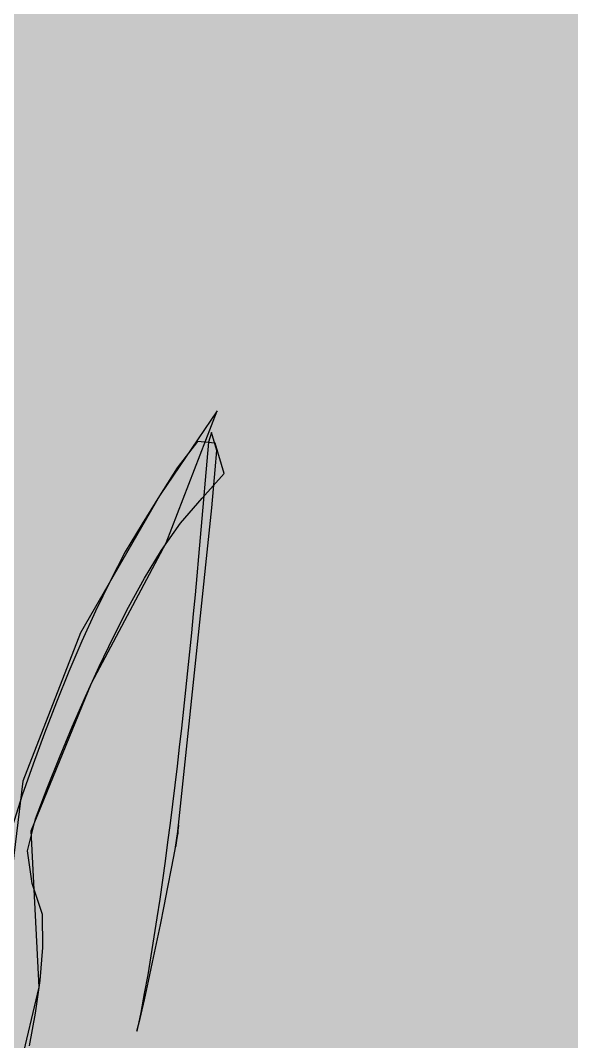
# Model space of a CAD drawing. Extents: x 0 to 1501, y 0 to 1722.
# Drawn here: x 132.61 to 136.05, y 1685.59 to 1691.97 of the extents above; entities that cross this region are included whole.
import ezdxf

# ---------------------------------------------------------------- set-up
doc = ezdxf.new("R2010")
doc.units = 0

msp = doc.modelspace()

# ---------------------------------------------------------------- hatches: boundary and pattern name
at = {"true_color": 0xf8f9fa}
msp.add_hatch(color=256, dxfattribs=at).paths.add_polyline_path([(0, 1722), (1280, 1722), (1280, 1002), (0, 1002)], flags=0)
at = {"true_color": 0xffffff}
msp.add_hatch(color=256, dxfattribs=at).paths.add_polyline_path([(0, 1722), (1280, 1722), (1280, 1656), (0, 1656)], flags=0)
at = {"true_color": 0x808080}
msp.add_hatch(color=256, dxfattribs=at).paths.add_polyline_path([(128.123, 1682.59), (127.3096, 1682.087), (126.5271, 1681.4707), (125.7182, 1680.8895), (124.8812, 1680.3495), (123.9966, 1679.8951), (123.0268, 1679.6786), (122.3837, 1679.9719), (122.7298, 1680.904), (122.5721, 1681.8369), (121.613, 1681.9852), (120.6445, 1681.7584), (119.7067, 1681.4233), (118.8056, 1681), (117.985, 1680.439), (117.4102, 1679.6386), (117.7572, 1678.7989), (118.571, 1678.2972), (117.7161, 1677.7976), (116.7992, 1677.4095), (115.8449, 1677.1251), (114.8737, 1676.9042), (113.891, 1676.7423), (112.8989, 1676.6549), (111.9048, 1676.5915), (110.9329, 1676.4785), (110.0115, 1676.4201), (109.0271, 1676.268), (108.0496, 1676.0769), (107.0802, 1675.8477), (106.1146, 1675.603), (105.1671, 1675.297), (104.2782, 1674.8518), (104.0141, 1674.0191), (104.7918, 1673.406), (104.4838, 1672.8409), (103.5145, 1672.6192), (102.5205, 1672.5662), (101.5247, 1672.5819), (100.5821, 1672.8569), (100.5602, 1673.7547), (100.4832, 1674.6824), (99.5387, 1674.9453), (98.5438, 1674.995), (97.5485, 1675.0358), (96.5539, 1675.0908), (95.5604, 1675.1625), (94.5681, 1675.2498), (93.6663, 1675.3077), (92.7051, 1675.5563), (91.7433, 1675.8142), (90.9197, 1676.3038), (90.6513, 1677.2371), (89.966, 1677.9572), (89.1821, 1678.5682), (88.6148, 1678.2185), (89.0928, 1677.3542), (88.4857, 1677.6909), (87.757, 1678.3701), (87.9175, 1677.9589), (88.6333, 1677.2683), (89.4508, 1676.896), (88.9947, 1677.7653), (89.4108, 1678.0881), (90.1856, 1677.4631), (90.5815, 1676.5883), (91.1664, 1675.8156), (92.0551, 1675.3726), (93.0148, 1675.1082), (93.8046, 1675.2459), (94.6499, 1674.8497), (95.6395, 1674.7361), (96.6325, 1674.6589), (97.6281, 1674.6246), (98.6237, 1674.5944), (99.6196, 1674.5722), (100.1933, 1674.0745), (100.0007, 1673.1163), (100.7251, 1672.4827), (101.6937, 1672.2631), (102.6882, 1672.2132), (103.6826, 1672.2633), (104.6587, 1672.4552), (105.4828, 1672.9646), (104.9908, 1673.74), (104.5187, 1674.435), (105.4055, 1674.8707), (106.356, 1675.1682), (107.317, 1675.4304), (108.2854, 1675.6637), (109.2628, 1675.8555), (110.249, 1675.9951), (111.0076, 1676.2128), (111.9615, 1676.132), (112.9554, 1676.1975), (113.9445, 1676.3149), (114.9278, 1676.4744), (115.8983, 1676.6971), (116.8488, 1676.9945), (117.7732, 1677.3648), (118.6344, 1677.861), (118.8524, 1678.6789), (118.0064, 1679.1947), (118.2061, 1680.0276), (119.0231, 1680.589), (119.9288, 1681.0028), (120.864, 1681.3453), (121.835, 1681.5558), (122.2635, 1680.9089), (121.9269, 1679.9715), (122.2742, 1679.2089), (123.2639, 1679.2509), (124.2132, 1679.5477), (125.0964, 1680.0054), (125.9057, 1680.5856), (126.6909, 1681.1986), (127.482, 1681.8039), (128.119, 1682.4821), (128.8815, 1682.8848), (129.6191, 1683.5541), (130.3264, 1684.2555), (130.9833, 1685.0036), (131.3797, 1685.327), (131.2561, 1684.3454), (131.9223, 1684.16), (132.4943, 1684.9611), (132.7238, 1685.9276), (132.6722, 1686.9046), (133.0496, 1687.8262), (133.5182, 1688.7041), (133.8372, 1689.5287), (133.4793, 1689.0048), (132.9814, 1688.1426), (132.6217, 1687.2151), (132.5018, 1686.2334), (132.4292, 1685.2739), (131.8239, 1684.5075), (131.5301, 1685.1428), (131.5673, 1686.1103), (130.8932, 1685.4149), (130.2594, 1684.6465), (129.5555, 1683.9425), (128.7991, 1683.2944), (128.1229, 1682.5898)], flags=0)
at = {"true_color": 0x232323}
for points in [[(133.59, 1686.8995), (133.6028, 1687.0185), (133.6155, 1687.1375), (133.6281, 1687.2565), (133.6408, 1687.3755), (133.6535, 1687.4945), (133.6661, 1687.6135), (133.6788, 1687.7326), (133.6913, 1687.8516), (133.7039, 1687.9706), (133.7164, 1688.0896), (133.7289, 1688.2087), (133.7413, 1688.3277), (133.7537, 1688.4467), (133.766, 1688.5658), (133.7782, 1688.6848), (133.7903, 1688.8039), (133.8023, 1688.923), (133.814, 1689.0421), (133.8247, 1689.1613), (133.8341, 1689.2806), (133.8001, 1689.3933), (133.7814, 1689.3336), (133.7718, 1689.2143), (133.762, 1689.095), (133.7519, 1688.9758), (133.7416, 1688.8565), (133.7312, 1688.7373), (133.7205, 1688.6181), (133.7095, 1688.4989), (133.6984, 1688.3797), (133.687, 1688.2606), (133.6753, 1688.1415), (133.6634, 1688.0224), (133.6511, 1687.9034), (133.6386, 1687.7843), (133.6259, 1687.6653), (133.6127, 1687.5464), (133.5993, 1687.4274), (133.5855, 1687.3086), (133.5713, 1687.1897), (133.5568, 1687.0709), (133.5418, 1686.9522), (133.5264, 1686.8335), (133.5105, 1686.7149), (133.494, 1686.5963), (133.4771, 1686.4779), (133.4594, 1686.3595), (133.4411, 1686.2412), (133.422, 1686.1231), (133.402, 1686.0051), (133.3808, 1685.8873), (133.3582, 1685.7698), (133.3333, 1685.6527), (133.3551, 1685.732), (133.3816, 1685.8487), (133.4075, 1685.9655), (133.4328, 1686.0825), (133.4575, 1686.1996), (133.4817, 1686.3168), (133.5053, 1686.4342), (133.5285, 1686.5516), (133.5511, 1686.6691), (133.5732, 1686.7867), (133.59, 1686.8995)], [(133.59, 1686.8995), (133.6028, 1687.0185), (133.6155, 1687.1375), (133.6281, 1687.2565), (133.6408, 1687.3755), (133.6535, 1687.4945), (133.6661, 1687.6135), (133.6788, 1687.7326), (133.6913, 1687.8516), (133.7039, 1687.9706), (133.7164, 1688.0896), (133.7289, 1688.2087), (133.7413, 1688.3277), (133.7537, 1688.4467), (133.766, 1688.5658), (133.7782, 1688.6848), (133.7903, 1688.8039), (133.8023, 1688.923), (133.814, 1689.0421), (133.8247, 1689.1613), (133.8341, 1689.2806), (133.8001, 1689.3933), (133.7814, 1689.3336), (133.7718, 1689.2143), (133.762, 1689.095), (133.7519, 1688.9758), (133.7416, 1688.8565), (133.7312, 1688.7373), (133.7205, 1688.6181), (133.7095, 1688.4989), (133.6984, 1688.3797), (133.687, 1688.2606), (133.6753, 1688.1415), (133.6634, 1688.0224), (133.6511, 1687.9034), (133.6386, 1687.7843), (133.6259, 1687.6653), (133.6127, 1687.5464), (133.5993, 1687.4274), (133.5855, 1687.3086), (133.5713, 1687.1897), (133.5568, 1687.0709), (133.5418, 1686.9522), (133.5264, 1686.8335), (133.5105, 1686.7149), (133.494, 1686.5963), (133.4771, 1686.4779), (133.4594, 1686.3595), (133.4411, 1686.2412), (133.422, 1686.1231), (133.402, 1686.0051), (133.3808, 1685.8873), (133.3582, 1685.7698), (133.3333, 1685.6527), (133.3551, 1685.732), (133.3816, 1685.8487), (133.4075, 1685.9655), (133.4328, 1686.0825), (133.4575, 1686.1996), (133.4817, 1686.3168), (133.5053, 1686.4342), (133.5285, 1686.5516), (133.5511, 1686.6691), (133.5732, 1686.7867), (133.59, 1686.8995)], [(133.577, 1686.806), (133.5779, 1686.8103), (133.5787, 1686.8146), (133.5796, 1686.8189), (133.5804, 1686.8232), (133.5812, 1686.8275), (133.582, 1686.8318), (133.5828, 1686.8361), (133.5836, 1686.8404), (133.5843, 1686.8447), (133.5851, 1686.849), (133.5858, 1686.8533), (133.5865, 1686.8576), (133.5872, 1686.862), (133.588, 1686.8663), (133.5887, 1686.8706), (133.5894, 1686.8749), (133.5902, 1686.8792), (133.5909, 1686.8835), (133.5916, 1686.8879), (133.5924, 1686.8922), (133.5931, 1686.8965), (133.5912, 1686.8985), (133.5899, 1686.9012), (133.5905, 1686.9055), (133.5911, 1686.9098), (133.5917, 1686.9142), (133.5923, 1686.9185), (133.5929, 1686.9229), (133.5935, 1686.9272), (133.5941, 1686.9315), (133.5947, 1686.9359), (133.5952, 1686.9402), (133.5951, 1686.9395), (133.5945, 1686.9351), (133.5939, 1686.9308), (133.5933, 1686.9265), (133.5927, 1686.9221), (133.5921, 1686.9178), (133.5915, 1686.9135), (133.5909, 1686.9091), (133.5903, 1686.9048), (133.5897, 1686.9004), (133.5891, 1686.8961), (133.5885, 1686.8918), (133.5879, 1686.8874), (133.5873, 1686.8831), (133.5867, 1686.8788), (133.5861, 1686.8744), (133.5855, 1686.8701), (133.5849, 1686.8658), (133.5843, 1686.8614), (133.5837, 1686.8571), (133.5832, 1686.8527), (133.5826, 1686.8484), (133.582, 1686.8441), (133.5815, 1686.8397), (133.5809, 1686.8354), (133.5803, 1686.831), (133.5798, 1686.8267), (133.5792, 1686.8224), (133.5786, 1686.818), (133.578, 1686.8137), (133.5775, 1686.8094), (133.577, 1686.806)]]:
    msp.add_hatch(color=256, dxfattribs=at).paths.add_polyline_path(points, flags=0)
at = {"true_color": 0xededee}
msp.add_hatch(color=256, dxfattribs=at).paths.add_polyline_path([(133.261, 1688.6475), (133.1663, 1688.4639), (133.0765, 1688.2777), (132.9911, 1688.0896), (132.9096, 1687.8997), (132.8316, 1687.7083), (132.757, 1687.5156), (132.6856, 1687.3217), (132.6177, 1687.1266), (132.5536, 1686.9301), (132.5165, 1686.7269), (132.4932, 1686.5216), (132.4915, 1686.3152), (132.5367, 1686.1141), (132.5919, 1685.9178), (132.5617, 1685.7135), (132.5127, 1685.5128), (132.4473, 1685.3169), (132.3632, 1685.1283), (132.2629, 1684.9476), (132.1487, 1684.7755), (132.02, 1684.6139), (131.875, 1684.4669), (131.7094, 1684.3438), (131.5176, 1684.2706), (131.3241, 1684.3187), (131.2502, 1684.416), (131.2801, 1684.2118), (131.3615, 1684.0231), (131.5379, 1683.9438), (131.7284, 1684.0207), (131.8973, 1684.1395), (132.0531, 1684.2751), (132.1945, 1684.4254), (132.3105, 1684.5963), (132.411, 1684.7768), (132.4967, 1684.9648), (132.5671, 1685.159), (132.6216, 1685.3583), (132.6638, 1685.5605), (132.7002, 1685.7639), (132.729, 1685.9685), (132.7465, 1686.1744), (132.7433, 1686.3808), (132.68, 1686.5757), (132.6499, 1686.7788), (132.6994, 1686.9784), (132.7729, 1687.1716), (132.8499, 1687.3634), (132.9297, 1687.5539), (133.0124, 1687.7433), (133.0983, 1687.9313), (133.1878, 1688.1175), (133.2816, 1688.3016), (133.3812, 1688.4827), (133.4885, 1688.6593), (133.6077, 1688.828), (133.7434, 1688.9838), (133.881, 1689.1379), (133.8238, 1689.328), (133.7128, 1689.3367), (133.5861, 1689.1737), (133.4763, 1688.9986), (133.3678, 1688.8228), (133.261, 1688.6475)], flags=0)

# ---------------------------------------------------------------- linework, layer by layer
at = {"true_color": 0x808080}
msp.add_lwpolyline([(132.4943, 1684.9611), (132.7238, 1685.9276), (132.6722, 1686.9046), (133.0496, 1687.8262), (133.5182, 1688.7041), (133.8372, 1689.5287), (133.4793, 1689.0048), (132.9814, 1688.1426), (132.6217, 1687.2151), (132.5018, 1686.2334), (132.4292, 1685.2739)], dxfattribs=at)
at = {"true_color": 0x232323}
for points in [[(133.59, 1686.8995), (133.6028, 1687.0185), (133.6155, 1687.1375), (133.6281, 1687.2565), (133.6408, 1687.3755), (133.6535, 1687.4945), (133.6661, 1687.6135), (133.6788, 1687.7326), (133.6913, 1687.8516), (133.7039, 1687.9706), (133.7164, 1688.0896), (133.7289, 1688.2087), (133.7413, 1688.3277), (133.7537, 1688.4467), (133.766, 1688.5658), (133.7782, 1688.6848), (133.7903, 1688.8039), (133.8023, 1688.923), (133.814, 1689.0421), (133.8247, 1689.1613), (133.8341, 1689.2806), (133.8001, 1689.3933), (133.7814, 1689.3336), (133.7718, 1689.2143), (133.762, 1689.095), (133.7519, 1688.9758), (133.7416, 1688.8565), (133.7312, 1688.7373), (133.7205, 1688.6181), (133.7095, 1688.4989), (133.6984, 1688.3797), (133.687, 1688.2606), (133.6753, 1688.1415), (133.6634, 1688.0224), (133.6511, 1687.9034), (133.6386, 1687.7843), (133.6259, 1687.6653), (133.6127, 1687.5464), (133.5993, 1687.4274), (133.5855, 1687.3086), (133.5713, 1687.1897), (133.5568, 1687.0709), (133.5418, 1686.9522), (133.5264, 1686.8335), (133.5105, 1686.7149), (133.494, 1686.5963), (133.4771, 1686.4779), (133.4594, 1686.3595), (133.4411, 1686.2412), (133.422, 1686.1231), (133.402, 1686.0051), (133.3808, 1685.8873), (133.3582, 1685.7698), (133.3333, 1685.6527), (133.3551, 1685.732), (133.3816, 1685.8487), (133.4075, 1685.9655), (133.4328, 1686.0825), (133.4575, 1686.1996), (133.4817, 1686.3168), (133.5053, 1686.4342), (133.5285, 1686.5516), (133.5511, 1686.6691), (133.5732, 1686.7867), (133.59, 1686.8995)], [(133.59, 1686.8995), (133.6028, 1687.0185), (133.6155, 1687.1375), (133.6281, 1687.2565), (133.6408, 1687.3755), (133.6535, 1687.4945), (133.6661, 1687.6135), (133.6788, 1687.7326), (133.6913, 1687.8516), (133.7039, 1687.9706), (133.7164, 1688.0896), (133.7289, 1688.2087), (133.7413, 1688.3277), (133.7537, 1688.4467), (133.766, 1688.5658), (133.7782, 1688.6848), (133.7903, 1688.8039), (133.8023, 1688.923), (133.814, 1689.0421), (133.8247, 1689.1613), (133.8341, 1689.2806), (133.8001, 1689.3933), (133.7814, 1689.3336), (133.7718, 1689.2143), (133.762, 1689.095), (133.7519, 1688.9758), (133.7416, 1688.8565), (133.7312, 1688.7373), (133.7205, 1688.6181), (133.7095, 1688.4989), (133.6984, 1688.3797), (133.687, 1688.2606), (133.6753, 1688.1415), (133.6634, 1688.0224), (133.6511, 1687.9034), (133.6386, 1687.7843), (133.6259, 1687.6653), (133.6127, 1687.5464), (133.5993, 1687.4274), (133.5855, 1687.3086), (133.5713, 1687.1897), (133.5568, 1687.0709), (133.5418, 1686.9522), (133.5264, 1686.8335), (133.5105, 1686.7149), (133.494, 1686.5963), (133.4771, 1686.4779), (133.4594, 1686.3595), (133.4411, 1686.2412), (133.422, 1686.1231), (133.402, 1686.0051), (133.3808, 1685.8873), (133.3582, 1685.7698), (133.3333, 1685.6527), (133.3551, 1685.732), (133.3816, 1685.8487), (133.4075, 1685.9655), (133.4328, 1686.0825), (133.4575, 1686.1996), (133.4817, 1686.3168), (133.5053, 1686.4342), (133.5285, 1686.5516), (133.5511, 1686.6691), (133.5732, 1686.7867), (133.59, 1686.8995)], [(133.577, 1686.806), (133.5779, 1686.8103), (133.5787, 1686.8146), (133.5796, 1686.8189), (133.5804, 1686.8232), (133.5812, 1686.8275), (133.582, 1686.8318), (133.5828, 1686.8361), (133.5836, 1686.8404), (133.5843, 1686.8447), (133.5851, 1686.849), (133.5858, 1686.8533), (133.5865, 1686.8576), (133.5872, 1686.862), (133.588, 1686.8663), (133.5887, 1686.8706), (133.5894, 1686.8749), (133.5902, 1686.8792), (133.5909, 1686.8835), (133.5916, 1686.8879), (133.5924, 1686.8922), (133.5931, 1686.8965), (133.5912, 1686.8985), (133.5899, 1686.9012), (133.5905, 1686.9055), (133.5911, 1686.9098), (133.5917, 1686.9142), (133.5923, 1686.9185), (133.5929, 1686.9229), (133.5935, 1686.9272), (133.5941, 1686.9315), (133.5947, 1686.9359), (133.5952, 1686.9402), (133.5951, 1686.9395), (133.5945, 1686.9351), (133.5939, 1686.9308), (133.5933, 1686.9265), (133.5927, 1686.9221), (133.5921, 1686.9178), (133.5915, 1686.9135), (133.5909, 1686.9091), (133.5903, 1686.9048), (133.5897, 1686.9004), (133.5891, 1686.8961), (133.5885, 1686.8918), (133.5879, 1686.8874), (133.5873, 1686.8831), (133.5867, 1686.8788), (133.5861, 1686.8744), (133.5855, 1686.8701), (133.5849, 1686.8658), (133.5843, 1686.8614), (133.5837, 1686.8571), (133.5832, 1686.8527), (133.5826, 1686.8484), (133.582, 1686.8441), (133.5815, 1686.8397), (133.5809, 1686.8354), (133.5803, 1686.831), (133.5798, 1686.8267), (133.5792, 1686.8224), (133.5786, 1686.818), (133.578, 1686.8137), (133.5775, 1686.8094), (133.577, 1686.806)]]:
    msp.add_lwpolyline(points, close=True, dxfattribs=at)
at = {"true_color": 0xededee}
msp.add_lwpolyline([(132.6638, 1685.5605), (132.7002, 1685.7639), (132.729, 1685.9685), (132.7465, 1686.1744), (132.7433, 1686.3808), (132.68, 1686.5757), (132.6499, 1686.7788), (132.6994, 1686.9784), (132.7729, 1687.1716), (132.8499, 1687.3634), (132.9297, 1687.5539), (133.0124, 1687.7433), (133.0983, 1687.9313), (133.1878, 1688.1175), (133.2816, 1688.3016), (133.3812, 1688.4827), (133.4885, 1688.6593), (133.6077, 1688.828), (133.7434, 1688.9838), (133.881, 1689.1379), (133.8238, 1689.328), (133.7128, 1689.3367), (133.5861, 1689.1737), (133.4763, 1688.9986), (133.3678, 1688.8228), (133.261, 1688.6475), (133.261, 1688.6475), (133.1663, 1688.4639), (133.0765, 1688.2777), (132.9911, 1688.0896), (132.9096, 1687.8997), (132.8316, 1687.7083), (132.757, 1687.5156), (132.6856, 1687.3217), (132.6177, 1687.1266), (132.5536, 1686.9301)], dxfattribs=at)

doc.saveas('drawing.dxf')
